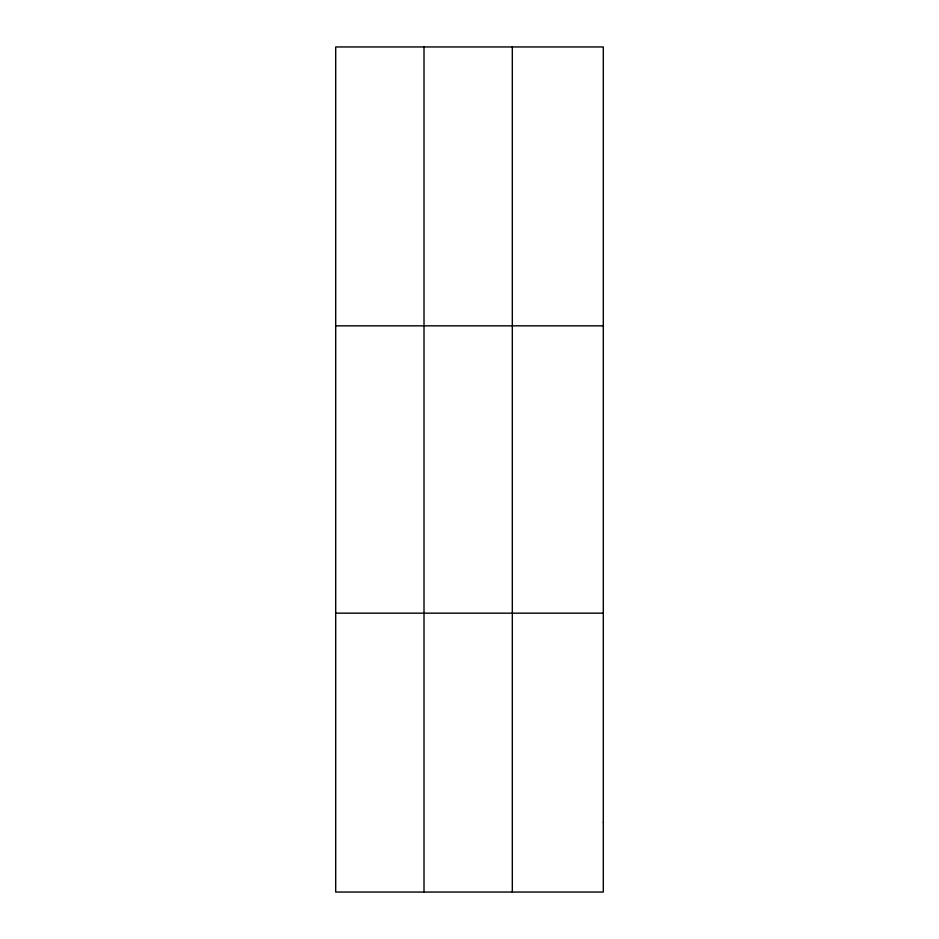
<?xml version="1.0" encoding="UTF-8"?>
<svg xmlns="http://www.w3.org/2000/svg" width="939" height="939" viewBox="0 0 939 939"><rect width="100%" height="100%" fill="white"/><g stroke="black" fill="none" stroke-linecap="round" stroke-linejoin="round"><path stroke-width="1.41" d="M424.005 892.05L424.005 46.95M512.318 892.05L512.318 46.95M335.692 325.833L603.308 325.833M335.692 613.167L603.308 613.167M603.308 822.329L603.308 892.05L335.692 892.05L335.692 46.95L603.308 46.95L603.308 822.329"/></g></svg>
